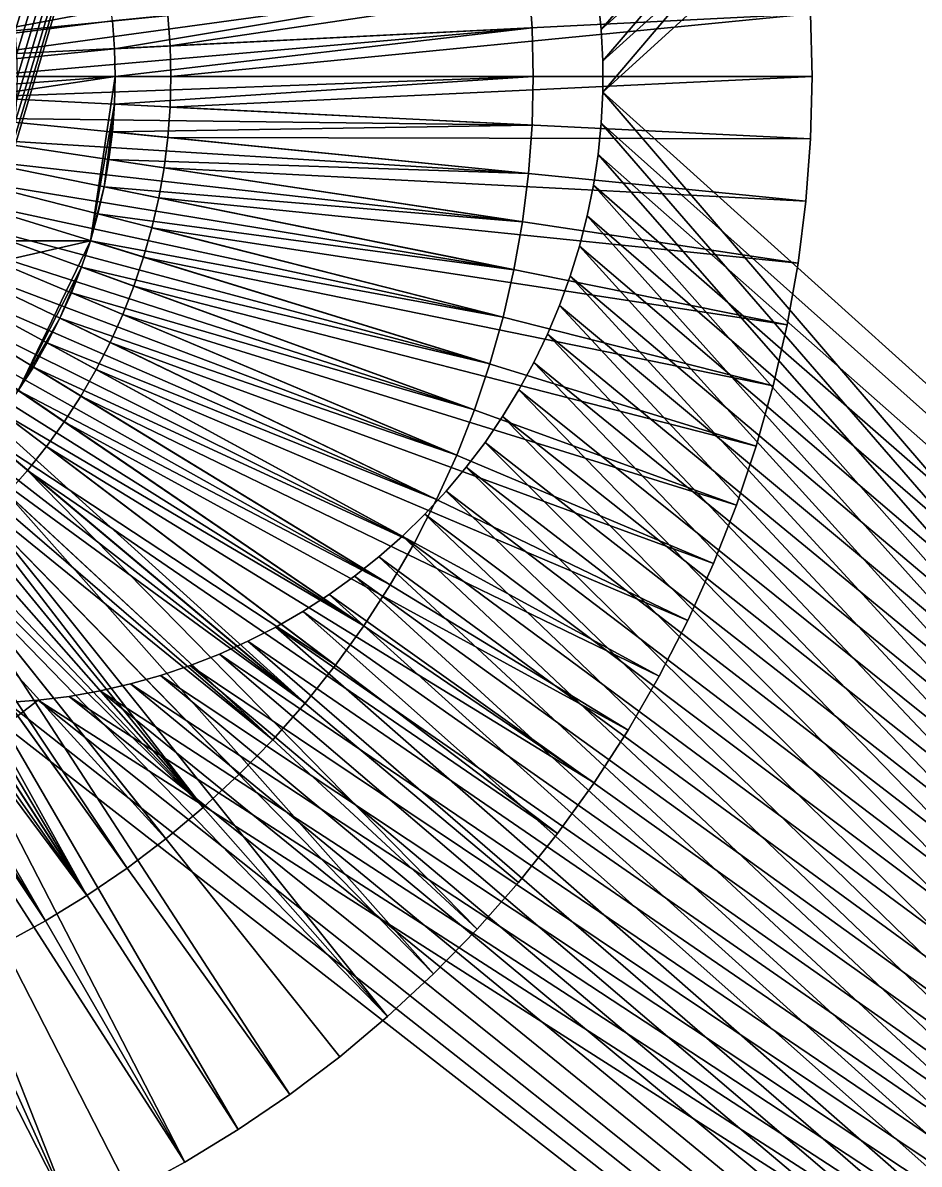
# Model space of a CAD drawing. Header units: millimetres. Extents: x 0 to 520, y -2 to 382.
# Drawn here: x 484.669 to 487.884, y 306.096 to 310.193 of the extents above; entities that cross this region are included whole.
import ezdxf

# ---------------------------------------------------------------- set-up
doc = ezdxf.new("R2010")
doc.units = ezdxf.units.MM

msp = doc.modelspace()

# ---------------------------------------------------------------- linework, layer by layer
at = {"layer": 'BRASS', "color": 52}
for points in [[(509.2, 369.2, 103), (10.8, 369.2, 103), (10.8, 10.8, 103)], [(509.2, 369.2, 103), (10.8, 10.8, 103), (509.2, 10.8, 103)], [(484.6316, 309.7541, 86), (499.5, 359.5, 86), (484.6173, 309.6731, 86)], [(484.6173, 190.3269, 86), (499.5, 359.5, 86), (484.6316, 190.2459, 86)], [(484.6173, 309.6731, 86), (499.5, 359.5, 86), (484.6173, 190.3269, 86)], [(484.6316, 310.2459, 86), (499.5, 359.5, 86), (484.6418, 310.1643, 86)], [(484.6418, 309.8357, 86), (499.5, 359.5, 86), (484.6316, 309.7541, 86)], [(484.6316, 190.2459, 86), (499.5, 359.5, 86), (484.6418, 190.1643, 86)], [(484.6418, 310.1643, 86), (499.5, 359.5, 86), (484.6479, 310.0822, 86)], [(484.6479, 309.9178, 86), (499.5, 359.5, 86), (484.6418, 309.8357, 86)], [(484.6418, 190.1643, 86), (499.5, 359.5, 86), (484.6479, 190.0822, 86)], [(484.6479, 310.0822, 86), (499.5, 359.5, 86), (484.65, 310, 86)], [(484.65, 310, 86), (499.5, 359.5, 86), (484.6479, 309.9178, 86)], [(499.5, 359.5, 86), (484.65, 190, 86), (484.6479, 190.0822, 86)], [(499.5, 359.5, 86), (499.5, 20.5, 86), (484.65, 190, 86)]]:
    msp.add_3dface(points, dxfattribs=at)
at = {"layer": 'STEEL', "color": 8}
for points in [[(486.7437, 310.1681, 86), (500, 322, 86), (486.7325, 310.2798, 86)], [(497, 322, 83), (486.7437, 310.1681, 83), (486.7325, 310.2798, 83)], [(486.7493, 310.0561, 86), (500, 322, 86), (486.7437, 310.1681, 86)], [(497, 322, 83), (486.7493, 310.0561, 83), (486.7437, 310.1681, 83)], [(486.7493, 309.9439, 86), (500, 322, 86), (486.7493, 310.0561, 86)], [(486.7493, 309.9439, 86), (500, 298, 86), (500, 322, 86)], [(497, 322, 83), (486.7493, 309.9439, 83), (486.7493, 310.0561, 83)], [(497, 322, 83), (497, 298, 83), (486.7493, 309.9439, 83)], [(481.0025, 309.9003, 90), (484.843, 310.7769, 90), (481.0099, 310.1991, 90)], [(481.0025, 309.9003, 90), (484.8794, 310.684, 90), (484.843, 310.7769, 90)], [(481.0025, 309.9003, 90), (484.9111, 310.5895, 90), (484.8794, 310.684, 90)], [(481.0223, 309.7019, 90), (484.9111, 310.5895, 90), (481.0025, 309.9003, 90)], [(481.0223, 309.7019, 90), (484.9382, 310.4935, 90), (484.9111, 310.5895, 90)], [(486.4609, 310.5216, 78.5), (484.4925, 310.1494, 78.5), (484.4832, 310.2236, 78.5)], [(486.4826, 310.3485, 78.5), (484.4925, 310.1494, 78.5), (486.4609, 310.5216, 78.5)], [(481.0223, 309.7019, 90), (484.9603, 310.3963, 90), (484.9382, 310.4935, 90)], [(485.1973, 310.1097, 83), (487.4776, 310.4481, 83), (485.1891, 310.219, 83)], [(487.4776, 310.4481, 82), (485.1973, 310.1097, 82), (485.1891, 310.219, 82)], [(485.1973, 310.1097, 83), (487.4944, 310.2243, 83), (487.4776, 310.4481, 83)], [(487.4944, 310.2243, 82), (485.1973, 310.1097, 82), (487.4776, 310.4481, 82)], [(481.0223, 309.7019, 90), (484.9777, 310.2981, 90), (484.9603, 310.3963, 90)], [(486.4826, 310.3485, 78.5), (484.4981, 310.0748, 78.5), (484.4925, 310.1494, 78.5)], [(486.4956, 310.1745, 78.5), (484.4981, 310.0748, 78.5), (486.4826, 310.3485, 78.5)], [(484.9975, 310.0997, 82), (486.4826, 310.3485, 82), (484.9901, 310.1991, 82)], [(484.9975, 310.0997, 82), (486.4956, 310.1745, 82), (486.4826, 310.3485, 82)], [(486.4826, 310.3485, 82), (486.4956, 310.1745, 82), (486.4956, 310.1745, 78.5)], [(486.4826, 310.3485, 82), (486.4956, 310.1745, 78.5), (486.4826, 310.3485, 78.5)], [(481.0223, 309.7019, 90), (484.9901, 310.1991, 90), (484.9777, 310.2981, 90)], [(486.7437, 310.1681, 86), (486.7325, 310.2798, 86), (486.7437, 310.1681, 83)], [(486.7437, 310.1681, 83), (486.7325, 310.2798, 86), (486.7325, 310.2798, 83)], [(481.0223, 309.7019, 90), (484.9975, 310.0997, 90), (484.9901, 310.1991, 90)], [(484.9901, 310.1991, 90), (484.9975, 310.0997, 90), (484.9975, 310.0997, 82)], [(484.9901, 310.1991, 90), (484.9975, 310.0997, 82), (484.9901, 310.1991, 82)], [(485.1973, 310.1097, 83), (485.1891, 310.219, 83), (485.1973, 310.1097, 82)], [(485.1973, 310.1097, 82), (485.1891, 310.219, 83), (485.1891, 310.219, 82)], [(485.2, 310, 83), (487.4944, 310.2243, 83), (485.1973, 310.1097, 83)], [(487.4944, 310.2243, 82), (485.2, 310, 82), (485.1973, 310.1097, 82)], [(485.2, 310, 83), (487.5, 310, 83), (487.4944, 310.2243, 83)], [(487.5, 310, 82), (485.2, 310, 82), (487.4944, 310.2243, 82)], [(487.4944, 310.2243, 83), (487.5, 310, 83), (487.5, 310, 82)], [(487.4944, 310.2243, 83), (487.5, 310, 82), (487.4944, 310.2243, 82)], [(486.4956, 310.1745, 78.5), (484.5, 310, 78.5), (484.4981, 310.0748, 78.5)], [(486.5, 310, 78.5), (484.5, 310, 78.5), (486.4956, 310.1745, 78.5)], [(485, 310, 82), (486.4956, 310.1745, 82), (484.9975, 310.0997, 82)], [(485, 310, 82), (486.5, 310, 82), (486.4956, 310.1745, 82)], [(486.4956, 310.1745, 82), (486.5, 310, 82), (486.5, 310, 78.5)], [(486.4956, 310.1745, 82), (486.5, 310, 78.5), (486.4956, 310.1745, 78.5)], [(486.7493, 310.0561, 86), (486.7437, 310.1681, 86), (486.7493, 310.0561, 83)], [(486.7493, 310.0561, 83), (486.7437, 310.1681, 86), (486.7437, 310.1681, 83)], [(485.2, 310, 83), (485.1973, 310.1097, 83), (485.2, 310, 82)], [(485.2, 310, 82), (485.1973, 310.1097, 83), (485.1973, 310.1097, 82)], [(481.0223, 309.7019, 90), (485, 310, 90), (484.9975, 310.0997, 90)], [(484.9975, 310.0997, 90), (485, 310, 90), (485, 310, 82)], [(484.9975, 310.0997, 90), (485, 310, 82), (484.9975, 310.0997, 82)], [(486.7493, 309.9439, 86), (486.7493, 310.0561, 86), (486.7493, 309.9439, 83)], [(486.7493, 309.9439, 83), (486.7493, 310.0561, 86), (486.7493, 310.0561, 83)], [(481.0889, 309.4105, 90), (485, 310, 90), (481.0223, 309.7019, 90)], [(481.0889, 309.4105, 90), (484.9111, 309.4105, 90), (485, 310, 90)], [(486.5, 310, 78.5), (484.4981, 309.9252, 78.5), (484.5, 310, 78.5)], [(486.4956, 309.8255, 78.5), (484.4981, 309.9252, 78.5), (486.5, 310, 78.5)], [(484.9111, 309.4105, 90), (484.9975, 309.9003, 90), (485, 310, 90)], [(484.9975, 309.9003, 90), (484.9975, 309.9003, 82), (485, 310, 82)], [(485, 310, 90), (484.9975, 309.9003, 90), (485, 310, 82)], [(484.9975, 309.9003, 82), (486.5, 310, 82), (485, 310, 82)], [(484.9975, 309.9003, 82), (486.4956, 309.8255, 82), (486.5, 310, 82)], [(485.1973, 309.8903, 83), (487.4944, 309.7757, 83), (487.5, 310, 83)], [(485.1973, 309.8903, 83), (487.5, 310, 83), (485.2, 310, 83)], [(487.4944, 309.7757, 82), (485.1973, 309.8903, 82), (487.5, 310, 82)], [(487.5, 310, 82), (485.1973, 309.8903, 82), (485.2, 310, 82)], [(485.1973, 309.8903, 82), (485.1973, 309.8903, 83), (485.2, 310, 82)], [(485.1973, 309.8903, 83), (485.2, 310, 83), (485.2, 310, 82)], [(486.5, 310, 82), (486.4956, 309.8255, 82), (486.4956, 309.8255, 78.5)], [(486.5, 310, 82), (486.4956, 309.8255, 78.5), (486.5, 310, 78.5)], [(487.4944, 309.7757, 83), (487.4944, 309.7757, 82), (487.5, 310, 82)], [(487.5, 310, 83), (487.4944, 309.7757, 83), (487.5, 310, 82)], [(486.7437, 309.8319, 86), (500, 298, 86), (486.7493, 309.9439, 86)], [(486.7493, 309.9439, 83), (497, 298, 83), (486.7437, 309.8319, 83)], [(486.7437, 309.8319, 86), (486.7493, 309.9439, 86), (486.7437, 309.8319, 83)], [(486.7437, 309.8319, 83), (486.7493, 309.9439, 86), (486.7493, 309.9439, 83)], [(486.4956, 309.8255, 78.5), (484.4925, 309.8506, 78.5), (484.4981, 309.9252, 78.5)], [(484.9111, 309.4105, 90), (484.9603, 309.6037, 90), (484.9975, 309.9003, 90)], [(484.9603, 309.6037, 90), (484.9777, 309.7019, 90), (484.9975, 309.9003, 90)], [(484.9777, 309.7019, 90), (484.9901, 309.8009, 90), (484.9975, 309.9003, 90)], [(484.9901, 309.8009, 90), (484.9901, 309.8009, 82), (484.9975, 309.9003, 82)], [(484.9975, 309.9003, 90), (484.9901, 309.8009, 90), (484.9975, 309.9003, 82)], [(484.9901, 309.8009, 82), (486.4956, 309.8255, 82), (484.9975, 309.9003, 82)], [(485.1891, 309.781, 83), (487.4944, 309.7757, 83), (485.1973, 309.8903, 83)], [(487.4944, 309.7757, 82), (485.1891, 309.781, 82), (485.1973, 309.8903, 82)], [(485.1891, 309.781, 82), (485.1891, 309.781, 83), (485.1973, 309.8903, 82)], [(485.1891, 309.781, 83), (485.1973, 309.8903, 83), (485.1973, 309.8903, 82)], [(486.4826, 309.6515, 78.5), (484.4832, 309.7764, 78.5), (484.4925, 309.8506, 78.5)], [(486.4826, 309.6515, 78.5), (484.4925, 309.8506, 78.5), (486.4956, 309.8255, 78.5)], [(484.9901, 309.8009, 82), (486.4826, 309.6515, 82), (486.4956, 309.8255, 82)], [(486.4956, 309.8255, 82), (486.4826, 309.6515, 82), (486.4826, 309.6515, 78.5)], [(486.4956, 309.8255, 82), (486.4826, 309.6515, 78.5), (486.4956, 309.8255, 78.5)], [(486.7325, 309.7202, 86), (500, 298, 86), (486.7437, 309.8319, 86)], [(486.7437, 309.8319, 83), (497, 298, 83), (486.7325, 309.7202, 83)], [(486.7325, 309.7202, 86), (486.7437, 309.8319, 86), (486.7325, 309.7202, 83)], [(486.7325, 309.7202, 83), (486.7437, 309.8319, 86), (486.7437, 309.8319, 83)], [(484.9901, 309.8009, 90), (484.9777, 309.7019, 82), (484.9901, 309.8009, 82)], [(484.9901, 309.8009, 90), (484.9777, 309.7019, 90), (484.9777, 309.7019, 82)], [(484.9777, 309.7019, 82), (486.4826, 309.6515, 82), (484.9901, 309.8009, 82)], [(485.1754, 309.6721, 83), (487.4776, 309.5519, 83), (485.1891, 309.781, 83)], [(487.4776, 309.5519, 82), (485.1754, 309.6721, 82), (485.1891, 309.781, 82)], [(485.1754, 309.6721, 82), (485.1891, 309.781, 83), (485.1891, 309.781, 82)], [(485.1754, 309.6721, 83), (485.1891, 309.781, 83), (485.1754, 309.6721, 82)], [(485.1891, 309.781, 83), (487.4776, 309.5519, 83), (487.4944, 309.7757, 83)], [(487.4776, 309.5519, 82), (485.1891, 309.781, 82), (487.4944, 309.7757, 82)], [(486.4609, 309.4784, 78.5), (484.4703, 309.7028, 78.5), (484.4832, 309.7764, 78.5)], [(486.4609, 309.4784, 78.5), (484.4832, 309.7764, 78.5), (486.4826, 309.6515, 78.5)], [(487.4776, 309.5519, 83), (487.4776, 309.5519, 82), (487.4944, 309.7757, 82)], [(487.4944, 309.7757, 83), (487.4776, 309.5519, 83), (487.4944, 309.7757, 82)], [(486.4306, 309.3065, 78.5), (484.4536, 309.6299, 78.5), (484.4703, 309.7028, 78.5)], [(486.4306, 309.3065, 78.5), (484.4703, 309.7028, 78.5), (486.4609, 309.4784, 78.5)], [(484.9777, 309.7019, 90), (484.9603, 309.6037, 82), (484.9777, 309.7019, 82)], [(484.9777, 309.7019, 90), (484.9603, 309.6037, 90), (484.9603, 309.6037, 82)], [(484.9603, 309.6037, 82), (486.4609, 309.4784, 82), (484.9777, 309.7019, 82)], [(484.9777, 309.7019, 82), (486.4609, 309.4784, 82), (486.4826, 309.6515, 82)], [(486.7158, 309.6093, 86), (500, 298, 86), (486.7325, 309.7202, 86)], [(486.7325, 309.7202, 83), (497, 298, 83), (486.7158, 309.6093, 83)], [(486.7158, 309.6093, 83), (486.7158, 309.6093, 86), (486.7325, 309.7202, 83)], [(486.7158, 309.6093, 86), (486.7325, 309.7202, 86), (486.7325, 309.7202, 83)], [(485.1564, 309.5641, 83), (487.4497, 309.3293, 83), (485.1754, 309.6721, 83)], [(487.4497, 309.3293, 82), (485.1564, 309.5641, 82), (485.1754, 309.6721, 82)], [(485.1564, 309.5641, 82), (485.1754, 309.6721, 83), (485.1754, 309.6721, 82)], [(485.1564, 309.5641, 83), (485.1754, 309.6721, 83), (485.1564, 309.5641, 82)], [(485.1754, 309.6721, 83), (487.4497, 309.3293, 83), (487.4776, 309.5519, 83)], [(487.4497, 309.3293, 82), (485.1754, 309.6721, 82), (487.4776, 309.5519, 82)], [(486.3918, 309.1363, 78.5), (484.4334, 309.5579, 78.5), (484.4536, 309.6299, 78.5)], [(486.3918, 309.1363, 78.5), (484.4536, 309.6299, 78.5), (486.4306, 309.3065, 78.5)], [(486.4609, 309.4784, 82), (486.4609, 309.4784, 78.5), (486.4826, 309.6515, 78.5)], [(486.4826, 309.6515, 82), (486.4609, 309.4784, 82), (486.4826, 309.6515, 78.5)], [(484.9111, 309.4105, 90), (484.9382, 309.5065, 90), (484.9603, 309.6037, 90)], [(484.9603, 309.6037, 90), (484.9382, 309.5065, 82), (484.9603, 309.6037, 82)], [(484.9603, 309.6037, 90), (484.9382, 309.5065, 90), (484.9382, 309.5065, 82)], [(484.9382, 309.5065, 82), (486.4306, 309.3065, 82), (484.9603, 309.6037, 82)], [(484.9603, 309.6037, 82), (486.4306, 309.3065, 82), (486.4609, 309.4784, 82)], [(486.6936, 309.4993, 86), (500, 298, 86), (486.7158, 309.6093, 86)], [(486.7158, 309.6093, 83), (497, 298, 83), (486.6936, 309.4993, 83)], [(486.6936, 309.4993, 86), (486.7158, 309.6093, 86), (486.6936, 309.4993, 83)], [(486.6936, 309.4993, 83), (486.7158, 309.6093, 86), (486.7158, 309.6093, 83)], [(486.3445, 308.9684, 78.5), (484.4095, 309.487, 78.5), (484.4334, 309.5579, 78.5)], [(486.3445, 308.9684, 78.5), (484.4334, 309.5579, 78.5), (486.3918, 309.1363, 78.5)], [(485.132, 309.4571, 83), (487.4108, 309.1083, 83), (485.1564, 309.5641, 83)], [(487.4108, 309.1083, 82), (485.132, 309.4571, 82), (485.1564, 309.5641, 82)], [(485.132, 309.4571, 82), (485.1564, 309.5641, 83), (485.1564, 309.5641, 82)], [(485.132, 309.4571, 83), (485.1564, 309.5641, 83), (485.132, 309.4571, 82)], [(485.1564, 309.5641, 83), (487.4108, 309.1083, 83), (487.4497, 309.3293, 83)], [(487.4108, 309.1083, 82), (485.1564, 309.5641, 82), (487.4497, 309.3293, 82)], [(487.4776, 309.5519, 83), (487.4497, 309.3293, 82), (487.4776, 309.5519, 82)], [(487.4776, 309.5519, 83), (487.4497, 309.3293, 83), (487.4497, 309.3293, 82)], [(484.9382, 309.5065, 90), (484.9111, 309.4105, 82), (484.9382, 309.5065, 82)], [(484.9382, 309.5065, 90), (484.9111, 309.4105, 90), (484.9111, 309.4105, 82)], [(484.9111, 309.4105, 82), (486.3918, 309.1363, 82), (484.9382, 309.5065, 82)], [(484.9382, 309.5065, 82), (486.3918, 309.1363, 82), (486.4306, 309.3065, 82)], [(486.6659, 309.3906, 86), (500, 298, 86), (486.6936, 309.4993, 86)], [(486.6936, 309.4993, 83), (497, 298, 83), (486.6659, 309.3906, 83)], [(486.6659, 309.3906, 86), (486.6936, 309.4993, 86), (486.6659, 309.3906, 83)], [(486.6659, 309.3906, 83), (486.6936, 309.4993, 86), (486.6936, 309.4993, 83)], [(486.2889, 308.8029, 78.5), (484.3822, 309.4173, 78.5), (484.4095, 309.487, 78.5)], [(486.2889, 308.8029, 78.5), (484.4095, 309.487, 78.5), (486.3445, 308.9684, 78.5)], [(485.1023, 309.3515, 83), (487.3608, 308.8896, 83), (485.132, 309.4571, 83)], [(487.3608, 308.8896, 82), (485.1023, 309.3515, 82), (485.132, 309.4571, 82)], [(485.1023, 309.3515, 82), (485.132, 309.4571, 83), (485.132, 309.4571, 82)], [(485.1023, 309.3515, 83), (485.132, 309.4571, 83), (485.1023, 309.3515, 82)], [(485.132, 309.4571, 83), (487.3608, 308.8896, 83), (487.4108, 309.1083, 83)], [(487.3608, 308.8896, 82), (485.132, 309.4571, 82), (487.4108, 309.1083, 82)], [(486.4609, 309.4784, 82), (486.4306, 309.3065, 78.5), (486.4609, 309.4784, 78.5)], [(486.4609, 309.4784, 82), (486.4306, 309.3065, 82), (486.4306, 309.3065, 78.5)], [(481.5339, 308.6397, 90), (484.9111, 309.4105, 90), (481.0889, 309.4105, 90)], [(481.5339, 308.6397, 90), (484.6525, 308.8734, 90), (484.9111, 309.4105, 90)], [(486.2252, 308.6405, 78.5), (484.3515, 309.3492, 78.5), (484.3822, 309.4173, 78.5)], [(486.2252, 308.6405, 78.5), (484.3822, 309.4173, 78.5), (486.2889, 308.8029, 78.5)], [(484.6525, 308.8734, 90), (484.8794, 309.316, 90), (484.9111, 309.4105, 90)], [(484.9111, 309.4105, 90), (484.8794, 309.316, 90), (484.8794, 309.316, 82)], [(484.9111, 309.4105, 90), (484.8794, 309.316, 82), (484.9111, 309.4105, 82)], [(484.8794, 309.316, 82), (486.3445, 308.9684, 82), (484.9111, 309.4105, 82)], [(484.9111, 309.4105, 82), (486.3445, 308.9684, 82), (486.3918, 309.1363, 82)], [(486.6328, 309.2834, 86), (500, 298, 86), (486.6659, 309.3906, 86)], [(486.6659, 309.3906, 83), (497, 298, 83), (486.6328, 309.2834, 83)], [(486.6328, 309.2834, 83), (486.6328, 309.2834, 86), (486.6659, 309.3906, 83)], [(486.6328, 309.2834, 86), (486.6659, 309.3906, 86), (486.6659, 309.3906, 83)], [(486.1534, 308.4814, 78.5), (484.3173, 309.2826, 78.5), (484.3515, 309.3492, 78.5)], [(486.1534, 308.4814, 78.5), (484.3515, 309.3492, 78.5), (486.2252, 308.6405, 78.5)], [(485.0673, 309.2476, 83), (487.3001, 308.6736, 83), (485.1023, 309.3515, 83)], [(487.3001, 308.6736, 82), (485.0673, 309.2476, 82), (485.1023, 309.3515, 82)], [(485.0673, 309.2476, 83), (485.1023, 309.3515, 83), (485.0673, 309.2476, 82)], [(485.0673, 309.2476, 82), (485.1023, 309.3515, 83), (485.1023, 309.3515, 82)], [(485.1023, 309.3515, 83), (487.3001, 308.6736, 83), (487.3608, 308.8896, 83)], [(487.3001, 308.6736, 82), (485.1023, 309.3515, 82), (487.3608, 308.8896, 82)], [(487.4497, 309.3293, 83), (487.4108, 309.1083, 82), (487.4497, 309.3293, 82)], [(487.4497, 309.3293, 83), (487.4108, 309.1083, 83), (487.4108, 309.1083, 82)], [(484.6525, 308.8734, 90), (484.8019, 309.1322, 90), (484.8794, 309.316, 90)], [(484.8019, 309.1322, 90), (484.843, 309.2231, 90), (484.8794, 309.316, 90)], [(484.8794, 309.316, 90), (484.843, 309.2231, 90), (484.843, 309.2231, 82)], [(484.8794, 309.316, 90), (484.843, 309.2231, 82), (484.8794, 309.316, 82)], [(484.843, 309.2231, 82), (486.2889, 308.8029, 82), (484.8794, 309.316, 82)], [(484.8794, 309.316, 82), (486.2889, 308.8029, 82), (486.3445, 308.9684, 82)], [(486.4306, 309.3065, 82), (486.3918, 309.1363, 78.5), (486.4306, 309.3065, 78.5)], [(486.4306, 309.3065, 82), (486.3918, 309.1363, 82), (486.3918, 309.1363, 78.5)], [(486.0738, 308.3261, 78.5), (484.2799, 309.2178, 78.5), (484.3173, 309.2826, 78.5)], [(486.0738, 308.3261, 78.5), (484.3173, 309.2826, 78.5), (486.1534, 308.4814, 78.5)], [(485.0272, 309.1454, 83), (487.2286, 308.4609, 83), (485.0673, 309.2476, 83)], [(487.2286, 308.4609, 82), (485.0272, 309.1454, 82), (485.0673, 309.2476, 82)], [(485.0272, 309.1454, 83), (485.0673, 309.2476, 83), (485.0272, 309.1454, 82)], [(485.0272, 309.1454, 82), (485.0673, 309.2476, 83), (485.0673, 309.2476, 82)], [(485.0673, 309.2476, 83), (487.2286, 308.4609, 83), (487.3001, 308.6736, 83)], [(487.2286, 308.4609, 82), (485.0673, 309.2476, 82), (487.3001, 308.6736, 82)], [(486.5945, 309.178, 86), (500, 298, 86), (486.6328, 309.2834, 86)], [(486.6328, 309.2834, 83), (497, 298, 83), (486.5945, 309.178, 83)], [(486.5945, 309.178, 86), (486.6328, 309.2834, 86), (486.5945, 309.178, 83)], [(486.5945, 309.178, 83), (486.6328, 309.2834, 86), (486.6328, 309.2834, 83)], [(485.9865, 308.175, 78.5), (484.2394, 309.155, 78.5), (484.2799, 309.2178, 78.5)], [(485.9865, 308.175, 78.5), (484.2799, 309.2178, 78.5), (486.0738, 308.3261, 78.5)], [(484.843, 309.2231, 90), (484.8019, 309.1322, 90), (484.8019, 309.1322, 82)], [(484.843, 309.2231, 90), (484.8019, 309.1322, 82), (484.843, 309.2231, 82)], [(484.8019, 309.1322, 82), (486.2252, 308.6405, 82), (484.843, 309.2231, 82)], [(484.843, 309.2231, 82), (486.2252, 308.6405, 82), (486.2889, 308.8029, 82)], [(486.5509, 309.0746, 86), (500, 298, 86), (486.5945, 309.178, 86)], [(486.5945, 309.178, 83), (497, 298, 83), (486.5509, 309.0746, 83)], [(486.5509, 309.0746, 86), (486.5945, 309.178, 86), (486.5509, 309.0746, 83)], [(486.5509, 309.0746, 83), (486.5945, 309.178, 86), (486.5945, 309.178, 83)], [(485.8918, 308.0284, 78.5), (484.1957, 309.0943, 78.5), (484.2394, 309.155, 78.5)], [(485.8918, 308.0284, 78.5), (484.2394, 309.155, 78.5), (485.9865, 308.175, 78.5)], [(484.6525, 308.8734, 90), (484.7066, 308.9571, 90), (484.8019, 309.1322, 90)], [(484.7066, 308.9571, 90), (484.7564, 309.0435, 90), (484.8019, 309.1322, 90)], [(484.7564, 309.0435, 90), (484.7564, 309.0435, 82), (484.8019, 309.1322, 82)], [(484.8019, 309.1322, 90), (484.7564, 309.0435, 90), (484.8019, 309.1322, 82)], [(484.7564, 309.0435, 82), (486.1534, 308.4814, 82), (484.8019, 309.1322, 82)], [(484.8019, 309.1322, 82), (486.1534, 308.4814, 82), (486.2252, 308.6405, 82)], [(484.9821, 309.0455, 83), (487.1466, 308.252, 83), (485.0272, 309.1454, 83)], [(487.1466, 308.252, 82), (484.9821, 309.0455, 82), (485.0272, 309.1454, 82)], [(484.9821, 309.0455, 83), (485.0272, 309.1454, 83), (484.9821, 309.0455, 82)], [(484.9821, 309.0455, 82), (485.0272, 309.1454, 83), (485.0272, 309.1454, 82)], [(485.0272, 309.1454, 83), (487.1466, 308.252, 83), (487.2286, 308.4609, 83)], [(487.1466, 308.252, 82), (485.0272, 309.1454, 82), (487.2286, 308.4609, 82)], [(486.3918, 309.1363, 82), (486.3445, 308.9684, 78.5), (486.3918, 309.1363, 78.5)], [(486.3918, 309.1363, 82), (486.3445, 308.9684, 82), (486.3445, 308.9684, 78.5)], [(485.6812, 307.7502, 78.5), (484.1491, 309.0358, 78.5), (484.1957, 309.0943, 78.5)], [(485.6812, 307.7502, 78.5), (484.1957, 309.0943, 78.5), (485.79, 307.8867, 78.5)], [(485.79, 307.8867, 78.5), (484.1957, 309.0943, 78.5), (485.8918, 308.0284, 78.5)], [(487.4108, 309.1083, 83), (487.3608, 308.8896, 82), (487.4108, 309.1083, 82)], [(487.4108, 309.1083, 83), (487.3608, 308.8896, 83), (487.3608, 308.8896, 82)], [(484.7564, 309.0435, 90), (484.7066, 308.9571, 90), (484.7066, 308.9571, 82)], [(484.7564, 309.0435, 90), (484.7066, 308.9571, 82), (484.7564, 309.0435, 82)], [(484.7066, 308.9571, 82), (486.0738, 308.3261, 82), (484.7564, 309.0435, 82)], [(484.7564, 309.0435, 82), (486.0738, 308.3261, 82), (486.1534, 308.4814, 82)], [(484.9321, 308.9478, 83), (487.0544, 308.0475, 83), (484.9821, 309.0455, 83)], [(487.0544, 308.0475, 82), (484.9321, 308.9478, 82), (484.9821, 309.0455, 82)], [(484.9321, 308.9478, 82), (484.9321, 308.9478, 83), (484.9821, 309.0455, 82)], [(484.9321, 308.9478, 83), (484.9821, 309.0455, 83), (484.9821, 309.0455, 82)], [(484.9821, 309.0455, 83), (487.0544, 308.0475, 83), (487.1466, 308.252, 83)], [(487.0544, 308.0475, 82), (484.9821, 309.0455, 82), (487.1466, 308.252, 82)], [(486.5022, 308.9735, 86), (500, 298, 86), (486.5509, 309.0746, 86)], [(486.5509, 309.0746, 83), (497, 298, 83), (486.5022, 308.9735, 83)], [(486.5022, 308.9735, 86), (486.5509, 309.0746, 86), (486.5022, 308.9735, 83)], [(486.5022, 308.9735, 83), (486.5509, 309.0746, 86), (486.5509, 309.0746, 83)], [(485.6812, 307.7502, 78.5), (484.0996, 308.9797, 78.5), (484.1491, 309.0358, 78.5)], [(485.5657, 307.6194, 78.5), (484.0474, 308.9262, 78.5), (484.0996, 308.9797, 78.5)], [(485.5657, 307.6194, 78.5), (484.0996, 308.9797, 78.5), (485.6812, 307.7502, 78.5)], [(486.3445, 308.9684, 82), (486.2889, 308.8029, 82), (486.2889, 308.8029, 78.5)], [(486.3445, 308.9684, 82), (486.2889, 308.8029, 78.5), (486.3445, 308.9684, 78.5)], [(486.4486, 308.875, 86), (500, 298, 86), (486.5022, 308.9735, 86)], [(486.5022, 308.9735, 83), (497, 298, 83), (486.4486, 308.875, 83)], [(486.4486, 308.875, 86), (486.5022, 308.9735, 86), (486.4486, 308.875, 83)], [(486.4486, 308.875, 83), (486.5022, 308.9735, 86), (486.5022, 308.9735, 83)], [(484.0474, 308.9262, 78.5), (485.3159, 307.3758, 78.5), (483.9925, 308.8753, 78.5)], [(485.5657, 307.6194, 78.5), (485.4438, 307.4945, 78.5), (484.0474, 308.9262, 78.5)], [(485.4438, 307.4945, 78.5), (485.3159, 307.3758, 78.5), (484.0474, 308.9262, 78.5)], [(484.7066, 308.9571, 90), (484.6525, 308.8734, 90), (484.6525, 308.8734, 82)], [(484.7066, 308.9571, 90), (484.6525, 308.8734, 82), (484.7066, 308.9571, 82)], [(484.6525, 308.8734, 82), (485.9865, 308.175, 82), (484.7066, 308.9571, 82)], [(484.7066, 308.9571, 82), (485.9865, 308.175, 82), (486.0738, 308.3261, 82)], [(484.8772, 308.8528, 83), (486.952, 307.8479, 83), (484.9321, 308.9478, 83)], [(486.952, 307.8479, 82), (484.8772, 308.8528, 82), (484.9321, 308.9478, 82)], [(484.8772, 308.8528, 83), (484.9321, 308.9478, 83), (484.8772, 308.8528, 82)], [(484.8772, 308.8528, 82), (484.9321, 308.9478, 83), (484.9321, 308.9478, 82)], [(484.9321, 308.9478, 83), (486.952, 307.8479, 83), (487.0544, 308.0475, 83)], [(486.952, 307.8479, 82), (484.9321, 308.9478, 82), (487.0544, 308.0475, 82)], [(487.3608, 308.8896, 83), (487.3001, 308.6736, 82), (487.3608, 308.8896, 82)], [(487.3608, 308.8896, 83), (487.3001, 308.6736, 83), (487.3001, 308.6736, 82)], [(483.9925, 308.8753, 78.5), (485.3159, 307.3758, 78.5), (483.9352, 308.8273, 78.5)], [(484.5943, 308.7924, 82), (485.8918, 308.0284, 82), (484.6525, 308.8734, 82)], [(484.6525, 308.8734, 82), (485.8918, 308.0284, 82), (485.9865, 308.175, 82)], [(484.8177, 308.7607, 83), (486.8398, 307.6535, 83), (484.8772, 308.8528, 83)], [(486.8398, 307.6535, 82), (484.8177, 308.7607, 82), (484.8772, 308.8528, 82)], [(484.8177, 308.7607, 83), (484.8772, 308.8528, 83), (484.8177, 308.7607, 82)], [(484.8177, 308.7607, 82), (484.8772, 308.8528, 83), (484.8772, 308.8528, 82)], [(484.8772, 308.8528, 83), (486.8398, 307.6535, 83), (486.952, 307.8479, 83)], [(486.8398, 307.6535, 82), (484.8772, 308.8528, 82), (486.952, 307.8479, 82)], [(486.3901, 308.7793, 86), (500, 298, 86), (486.4486, 308.875, 86)], [(486.4486, 308.875, 83), (497, 298, 83), (486.3901, 308.7793, 83)], [(486.3901, 308.7793, 83), (486.3901, 308.7793, 86), (486.4486, 308.875, 83)], [(486.3901, 308.7793, 86), (486.4486, 308.875, 86), (486.4486, 308.875, 83)], [(483.9352, 308.8273, 78.5), (485.0431, 307.1582, 78.5), (483.8756, 308.7821, 78.5)], [(485.3159, 307.3758, 78.5), (485.1822, 307.2636, 78.5), (483.9352, 308.8273, 78.5)], [(485.1822, 307.2636, 78.5), (485.0431, 307.1582, 78.5), (483.9352, 308.8273, 78.5)], [(486.2889, 308.8029, 82), (486.2252, 308.6405, 82), (486.2252, 308.6405, 78.5)], [(486.2889, 308.8029, 82), (486.2252, 308.6405, 78.5), (486.2889, 308.8029, 78.5)], [(483.8756, 308.7821, 78.5), (484.8989, 307.0599, 78.5), (483.8138, 308.74, 78.5)], [(485.0431, 307.1582, 78.5), (484.8989, 307.0599, 78.5), (483.8756, 308.7821, 78.5)], [(484.5321, 308.7144, 82), (485.79, 307.8867, 82), (484.5943, 308.7924, 82)], [(484.5943, 308.7924, 82), (485.79, 307.8867, 82), (485.8918, 308.0284, 82)], [(484.7537, 308.6716, 83), (486.7181, 307.4651, 83), (484.8177, 308.7607, 83)], [(486.7181, 307.4651, 82), (484.7537, 308.6716, 82), (484.8177, 308.7607, 82)], [(484.7537, 308.6716, 83), (484.8177, 308.7607, 83), (484.7537, 308.6716, 82)], [(484.7537, 308.6716, 82), (484.8177, 308.7607, 83), (484.8177, 308.7607, 82)], [(484.8177, 308.7607, 83), (486.7181, 307.4651, 83), (486.8398, 307.6535, 83)], [(486.7181, 307.4651, 82), (484.8177, 308.7607, 82), (486.8398, 307.6535, 82)], [(486.3269, 308.6866, 86), (500, 298, 86), (486.3901, 308.7793, 86)], [(486.3901, 308.7793, 83), (497, 298, 83), (486.3269, 308.6866, 83)], [(486.3269, 308.6866, 86), (486.3901, 308.7793, 86), (486.3269, 308.6866, 83)], [(486.3269, 308.6866, 83), (486.3901, 308.7793, 86), (486.3901, 308.7793, 83)], [(483.8138, 308.74, 78.5), (484.8989, 307.0599, 78.5), (483.75, 308.701, 78.5)], [(484.4661, 308.6397, 82), (485.6812, 307.7502, 82), (484.5321, 308.7144, 82)], [(484.5321, 308.7144, 82), (485.6812, 307.7502, 82), (485.79, 307.8867, 82)], [(483.75, 308.701, 78.5), (484.75, 306.9689, 78.5), (483.6843, 308.6652, 78.5)], [(484.8989, 307.0599, 78.5), (484.75, 306.9689, 78.5), (483.75, 308.701, 78.5)], [(486.2591, 308.5971, 86), (500, 298, 86), (486.3269, 308.6866, 86)], [(497, 298, 83), (486.2591, 308.5971, 83), (486.3269, 308.6866, 83)], [(486.2591, 308.5971, 83), (486.2591, 308.5971, 86), (486.3269, 308.6866, 83)], [(486.2591, 308.5971, 86), (486.3269, 308.6866, 86), (486.3269, 308.6866, 83)], [(487.3001, 308.6736, 83), (487.2286, 308.4609, 83), (487.2286, 308.4609, 82)], [(487.3001, 308.6736, 83), (487.2286, 308.4609, 82), (487.3001, 308.6736, 82)], [(484.75, 306.9689, 78.5), (484.5967, 306.8854, 78.5), (483.6843, 308.6652, 78.5)], [(484.3965, 308.5683, 82), (485.5657, 307.6194, 82), (484.4661, 308.6397, 82)], [(484.4661, 308.6397, 82), (485.5657, 307.6194, 82), (485.6812, 307.7502, 82)], [(484.6853, 308.5859, 83), (486.5871, 307.2829, 83), (484.7537, 308.6716, 83)], [(486.5871, 307.2829, 82), (484.6853, 308.5859, 82), (484.7537, 308.6716, 82)], [(484.6853, 308.5859, 83), (484.7537, 308.6716, 83), (484.6853, 308.5859, 82)], [(484.6853, 308.5859, 82), (484.7537, 308.6716, 83), (484.7537, 308.6716, 82)], [(484.7537, 308.6716, 83), (486.5871, 307.2829, 83), (486.7181, 307.4651, 83)], [(486.5871, 307.2829, 82), (484.7537, 308.6716, 82), (486.7181, 307.4651, 82)], [(486.2252, 308.6405, 82), (486.1534, 308.4814, 82), (486.1534, 308.4814, 78.5)], [(486.2252, 308.6405, 82), (486.1534, 308.4814, 78.5), (486.2252, 308.6405, 78.5)], [(486.187, 308.5112, 86), (500, 298, 86), (486.2591, 308.5971, 86)], [(497, 298, 83), (486.187, 308.5112, 83), (486.2591, 308.5971, 83)], [(486.187, 308.5112, 86), (486.2591, 308.5971, 86), (486.187, 308.5112, 83)], [(486.187, 308.5112, 83), (486.2591, 308.5971, 86), (486.2591, 308.5971, 83)], [(485.3159, 307.3758, 82), (484.3965, 308.5683, 82), (484.3234, 308.5004, 82)], [(485.4438, 307.4945, 82), (485.5657, 307.6194, 82), (484.3965, 308.5683, 82)], [(485.3159, 307.3758, 82), (485.4438, 307.4945, 82), (484.3965, 308.5683, 82)], [(484.6127, 308.5036, 83), (486.2987, 306.9392, 83), (484.6853, 308.5859, 83)], [(486.2987, 306.9392, 82), (484.6127, 308.5036, 82), (484.6853, 308.5859, 82)], [(484.6127, 308.5036, 82), (484.6127, 308.5036, 83), (484.6853, 308.5859, 82)], [(484.6127, 308.5036, 83), (484.6853, 308.5859, 83), (484.6853, 308.5859, 82)], [(484.6853, 308.5859, 83), (486.4472, 307.1075, 83), (486.5871, 307.2829, 83)], [(486.2987, 306.9392, 83), (486.4472, 307.1075, 83), (484.6853, 308.5859, 83)], [(486.4472, 307.1075, 82), (484.6853, 308.5859, 82), (486.5871, 307.2829, 82)], [(486.4472, 307.1075, 82), (486.2987, 306.9392, 82), (484.6853, 308.5859, 82)], [(486.1107, 308.429, 86), (500, 298, 86), (486.187, 308.5112, 86)], [(497, 298, 83), (486.1107, 308.429, 83), (486.187, 308.5112, 83)], [(486.1107, 308.429, 83), (486.187, 308.5112, 86), (486.187, 308.5112, 83)], [(486.1107, 308.429, 86), (486.187, 308.5112, 86), (486.1107, 308.429, 83)], [(484.247, 308.4363, 82), (485.3159, 307.3758, 82), (484.3234, 308.5004, 82)], [(486.1421, 306.7786, 83), (484.6127, 308.5036, 83), (484.5361, 308.4251, 83)], [(484.6127, 308.5036, 82), (486.1421, 306.7786, 82), (484.5361, 308.4251, 82)], [(486.1421, 306.7786, 83), (486.2987, 306.9392, 83), (484.6127, 308.5036, 83)], [(486.2987, 306.9392, 82), (486.1421, 306.7786, 82), (484.6127, 308.5036, 82)], [(486.1534, 308.4814, 82), (486.0738, 308.3261, 82), (486.0738, 308.3261, 78.5)], [(486.1534, 308.4814, 82), (486.0738, 308.3261, 78.5), (486.1534, 308.4814, 78.5)], [(485.1822, 307.2636, 82), (484.247, 308.4363, 82), (484.1675, 308.3761, 82)], [(485.1822, 307.2636, 82), (485.3159, 307.3758, 82), (484.247, 308.4363, 82)], [(486.0304, 308.3506, 86), (500, 298, 86), (486.1107, 308.429, 86)], [(497, 298, 83), (486.0304, 308.3506, 83), (486.1107, 308.429, 83)], [(486.0304, 308.3506, 83), (486.1107, 308.429, 86), (486.1107, 308.429, 83)], [(486.0304, 308.3506, 86), (486.1107, 308.429, 86), (486.0304, 308.3506, 83)], [(487.2286, 308.4609, 83), (487.1466, 308.252, 83), (487.1466, 308.252, 82)], [(487.2286, 308.4609, 83), (487.1466, 308.252, 82), (487.2286, 308.4609, 82)], [(485.9776, 306.626, 83), (484.5361, 308.4251, 83), (484.4557, 308.3505, 83)], [(484.5361, 308.4251, 82), (485.9776, 306.626, 82), (484.4557, 308.3505, 82)], [(485.9776, 306.626, 83), (486.1421, 306.7786, 83), (484.5361, 308.4251, 83)], [(486.1421, 306.7786, 82), (485.9776, 306.626, 82), (484.5361, 308.4251, 82)], [(484.8989, 307.0599, 82), (484.1675, 308.3761, 82), (484.0851, 308.3199, 82)], [(485.0431, 307.1582, 82), (485.1822, 307.2636, 82), (484.1675, 308.3761, 82)], [(484.8989, 307.0599, 82), (485.0431, 307.1582, 82), (484.1675, 308.3761, 82)], [(485.9776, 306.626, 83), (484.4557, 308.3505, 83), (484.3717, 308.28, 83)], [(484.4557, 308.3505, 82), (485.9776, 306.626, 82), (484.3717, 308.28, 82)], [(485.9463, 308.2764, 86), (500, 298, 86), (486.0304, 308.3506, 86)], [(497, 298, 83), (485.9463, 308.2764, 83), (486.0304, 308.3506, 83)], [(485.9463, 308.2764, 83), (486.0304, 308.3506, 86), (486.0304, 308.3506, 83)], [(485.9463, 308.2764, 86), (486.0304, 308.3506, 86), (485.9463, 308.2764, 83)], [(484.8989, 307.0599, 82), (484.0851, 308.3199, 82), (484, 308.2679, 82)], [(486.0738, 308.3261, 82), (485.9865, 308.175, 82), (485.9865, 308.175, 78.5)], [(486.0738, 308.3261, 82), (485.9865, 308.175, 78.5), (486.0738, 308.3261, 78.5)], [(484.75, 306.9689, 82), (484, 308.2679, 82), (483.9124, 308.2203, 82)], [(484.75, 306.9689, 82), (484.8989, 307.0599, 82), (484, 308.2679, 82)], [(485.6268, 306.3463, 83), (484.3717, 308.28, 83), (484.2842, 308.2137, 83)], [(484.3717, 308.28, 82), (485.6268, 306.3463, 82), (484.2842, 308.2137, 82)], [(485.8057, 306.4818, 83), (485.9776, 306.626, 83), (484.3717, 308.28, 83)], [(485.6268, 306.3463, 83), (485.8057, 306.4818, 83), (484.3717, 308.28, 83)], [(485.9776, 306.626, 82), (485.8057, 306.4818, 82), (484.3717, 308.28, 82)], [(485.8057, 306.4818, 82), (485.6268, 306.3463, 82), (484.3717, 308.28, 82)], [(485.8586, 308.2065, 86), (500, 298, 86), (485.9463, 308.2764, 86)], [(497, 298, 83), (485.8586, 308.2065, 83), (485.9463, 308.2764, 83)], [(485.8586, 308.2065, 83), (485.9463, 308.2764, 86), (485.9463, 308.2764, 83)], [(485.8586, 308.2065, 86), (485.9463, 308.2764, 86), (485.8586, 308.2065, 83)], [(487.1466, 308.252, 83), (487.0544, 308.0475, 83), (487.0544, 308.0475, 82)], [(487.1466, 308.252, 83), (487.0544, 308.0475, 82), (487.1466, 308.252, 82)], [(484.5967, 306.8854, 82), (484.75, 306.9689, 82), (483.9124, 308.2203, 82)], [(485.4415, 306.2199, 83), (484.2842, 308.2137, 83), (484.1936, 308.1519, 83)], [(484.2842, 308.2137, 82), (485.4415, 306.2199, 82), (484.1936, 308.1519, 82)], [(485.4415, 306.2199, 83), (485.6268, 306.3463, 83), (484.2842, 308.2137, 83)], [(485.6268, 306.3463, 82), (485.4415, 306.2199, 82), (484.2842, 308.2137, 82)], [(485.7675, 308.141, 86), (500, 298, 86), (485.8586, 308.2065, 86)], [(497, 298, 83), (485.7675, 308.141, 83), (485.8586, 308.2065, 83)], [(485.7675, 308.141, 83), (485.8586, 308.2065, 86), (485.8586, 308.2065, 83)], [(485.7675, 308.141, 86), (485.8586, 308.2065, 86), (485.7675, 308.141, 83)], [(485.25, 306.1029, 83), (484.1936, 308.1519, 83), (484.1, 308.0947, 83)], [(484.1936, 308.1519, 82), (485.25, 306.1029, 82), (484.1, 308.0947, 82)], [(485.25, 306.1029, 83), (485.4415, 306.2199, 83), (484.1936, 308.1519, 83)], [(485.4415, 306.2199, 82), (485.25, 306.1029, 82), (484.1936, 308.1519, 82)], [(485.6732, 308.0801, 86), (500, 298, 86), (485.7675, 308.141, 86)], [(497, 298, 83), (485.6732, 308.0801, 83), (485.7675, 308.141, 83)], [(485.6732, 308.0801, 83), (485.6732, 308.0801, 86), (485.7675, 308.141, 83)], [(485.6732, 308.0801, 86), (485.7675, 308.141, 86), (485.7675, 308.141, 83)], [(485.9865, 308.175, 82), (485.8918, 308.0284, 82), (485.8918, 308.0284, 78.5)], [(485.9865, 308.175, 82), (485.8918, 308.0284, 78.5), (485.9865, 308.175, 78.5)], [(485.25, 306.1029, 83), (484.1, 308.0947, 83), (484.0037, 308.0423, 83)], [(484.1, 308.0947, 82), (485.25, 306.1029, 82), (484.0037, 308.0423, 82)], [(485.5761, 308.024, 86), (500, 298, 86), (485.6732, 308.0801, 86)], [(497, 298, 83), (485.5761, 308.024, 83), (485.6732, 308.0801, 83)], [(485.5761, 308.024, 86), (485.6732, 308.0801, 86), (485.5761, 308.024, 83)], [(485.5761, 308.024, 83), (485.6732, 308.0801, 86), (485.6732, 308.0801, 83)], [(484.8508, 305.8982, 83), (484.0037, 308.0423, 83), (483.9048, 307.9947, 83)], [(484.0037, 308.0423, 82), (484.8508, 305.8982, 82), (483.9048, 307.9947, 82)], [(485.0529, 305.9956, 83), (485.25, 306.1029, 83), (484.0037, 308.0423, 83)], [(484.8508, 305.8982, 83), (485.0529, 305.9956, 83), (484.0037, 308.0423, 83)], [(485.25, 306.1029, 82), (485.0529, 305.9956, 82), (484.0037, 308.0423, 82)], [(485.0529, 305.9956, 82), (484.8508, 305.8982, 82), (484.0037, 308.0423, 82)], [(485.4762, 307.9728, 86), (500, 298, 86), (485.5761, 308.024, 86)], [(497, 298, 83), (485.4762, 307.9728, 83), (485.5761, 308.024, 83)], [(485.4762, 307.9728, 83), (485.4762, 307.9728, 86), (485.5761, 308.024, 83)], [(485.4762, 307.9728, 86), (485.5761, 308.024, 86), (485.5761, 308.024, 83)], [(485.8918, 308.0284, 82), (485.79, 307.8867, 82), (485.79, 307.8867, 78.5)], [(485.8918, 308.0284, 82), (485.79, 307.8867, 78.5), (485.8918, 308.0284, 78.5)], [(486.952, 307.8479, 83), (486.952, 307.8479, 82), (487.0544, 308.0475, 82)], [(487.0544, 308.0475, 83), (486.952, 307.8479, 83), (487.0544, 308.0475, 82)], [(484.8508, 305.8982, 83), (483.9048, 307.9947, 83), (483.8038, 307.9521, 83)], [(483.9048, 307.9947, 82), (484.8508, 305.8982, 82), (483.8038, 307.9521, 82)], [(484.644, 305.8111, 83), (484.8508, 305.8982, 83), (483.8038, 307.9521, 83)], [(484.8508, 305.8982, 82), (484.644, 305.8111, 82), (483.8038, 307.9521, 82)], [(485.374, 307.9267, 86), (500, 298, 86), (485.4762, 307.9728, 86)], [(497, 298, 83), (485.374, 307.9267, 83), (485.4762, 307.9728, 83)], [(485.374, 307.9267, 86), (485.4762, 307.9728, 86), (485.374, 307.9267, 83)], [(485.374, 307.9267, 83), (485.4762, 307.9728, 86), (485.4762, 307.9728, 83)], [(485.2695, 307.8857, 86), (500, 298, 86), (485.374, 307.9267, 86)], [(497, 298, 83), (485.2695, 307.8857, 83), (485.374, 307.9267, 83)], [(485.2695, 307.8857, 86), (485.374, 307.9267, 86), (485.2695, 307.8857, 83)], [(485.2695, 307.8857, 83), (485.374, 307.9267, 86), (485.374, 307.9267, 83)], [(485.1632, 307.85, 86), (500, 298, 86), (485.2695, 307.8857, 86)], [(497, 298, 83), (485.1632, 307.85, 83), (485.2695, 307.8857, 83)], [(485.1632, 307.85, 86), (485.2695, 307.8857, 86), (485.1632, 307.85, 83)], [(485.1632, 307.85, 83), (485.2695, 307.8857, 86), (485.2695, 307.8857, 83)], [(485.79, 307.8867, 82), (485.6812, 307.7502, 82), (485.6812, 307.7502, 78.5)], [(485.79, 307.8867, 82), (485.6812, 307.7502, 78.5), (485.79, 307.8867, 78.5)], [(484.9458, 307.7946, 86), (500, 298, 86), (485.0552, 307.8196, 86)], [(497, 298, 83), (484.9458, 307.7946, 83), (485.0552, 307.8196, 83)], [(484.9458, 307.7946, 86), (485.0552, 307.8196, 86), (484.9458, 307.7946, 83)], [(484.9458, 307.7946, 83), (485.0552, 307.8196, 86), (485.0552, 307.8196, 83)], [(485.0552, 307.8196, 86), (500, 298, 86), (485.1632, 307.85, 86)], [(497, 298, 83), (485.0552, 307.8196, 83), (485.1632, 307.85, 83)], [(485.0552, 307.8196, 83), (485.0552, 307.8196, 86), (485.1632, 307.85, 83)], [(485.0552, 307.8196, 86), (485.1632, 307.85, 86), (485.1632, 307.85, 83)], [(486.952, 307.8479, 83), (486.8398, 307.6535, 83), (486.8398, 307.6535, 82)], [(486.952, 307.8479, 83), (486.8398, 307.6535, 82), (486.952, 307.8479, 82)], [(484.724, 307.7612, 86), (500, 298, 86), (484.8353, 307.7751, 86)], [(497, 298, 83), (484.724, 307.7612, 83), (484.8353, 307.7751, 83)], [(484.724, 307.7612, 86), (484.8353, 307.7751, 86), (484.724, 307.7612, 83)], [(484.724, 307.7612, 83), (484.8353, 307.7751, 86), (484.8353, 307.7751, 83)], [(484.8353, 307.7751, 86), (500, 298, 86), (484.9458, 307.7946, 86)], [(497, 298, 83), (484.8353, 307.7751, 83), (484.9458, 307.7946, 83)], [(484.8353, 307.7751, 86), (484.9458, 307.7946, 86), (484.8353, 307.7751, 83)], [(484.8353, 307.7751, 83), (484.9458, 307.7946, 86), (484.9458, 307.7946, 83)], [(472, 298, 86), (484.724, 307.7612, 86), (484.6122, 307.7528, 86)], [(472, 298, 86), (500, 298, 86), (484.724, 307.7612, 86)], [(497, 298, 83), (472, 298, 83), (484.5, 307.75, 83)], [(497, 298, 83), (484.5, 307.75, 83), (484.6122, 307.7528, 83)], [(497, 298, 83), (484.6122, 307.7528, 83), (484.724, 307.7612, 83)], [(484.6122, 307.7528, 86), (484.724, 307.7612, 86), (484.6122, 307.7528, 83)], [(484.6122, 307.7528, 83), (484.724, 307.7612, 86), (484.724, 307.7612, 83)], [(485.5657, 307.6194, 82), (485.5657, 307.6194, 78.5), (485.6812, 307.7502, 78.5)], [(485.6812, 307.7502, 82), (485.5657, 307.6194, 82), (485.6812, 307.7502, 78.5)], [(486.8398, 307.6535, 83), (486.7181, 307.4651, 83), (486.7181, 307.4651, 82)], [(486.8398, 307.6535, 83), (486.7181, 307.4651, 82), (486.8398, 307.6535, 82)], [(485.4438, 307.4945, 82), (485.4438, 307.4945, 78.5), (485.5657, 307.6194, 78.5)], [(485.5657, 307.6194, 82), (485.4438, 307.4945, 82), (485.5657, 307.6194, 78.5)], [(485.4438, 307.4945, 82), (485.3159, 307.3758, 82), (485.3159, 307.3758, 78.5)], [(485.4438, 307.4945, 82), (485.3159, 307.3758, 78.5), (485.4438, 307.4945, 78.5)], [(486.7181, 307.4651, 83), (486.5871, 307.2829, 83), (486.5871, 307.2829, 82)], [(486.7181, 307.4651, 83), (486.5871, 307.2829, 82), (486.7181, 307.4651, 82)], [(485.3159, 307.3758, 82), (485.1822, 307.2636, 82), (485.1822, 307.2636, 78.5)], [(485.3159, 307.3758, 82), (485.1822, 307.2636, 78.5), (485.3159, 307.3758, 78.5)], [(486.5871, 307.2829, 83), (486.4472, 307.1075, 83), (486.4472, 307.1075, 82)], [(486.5871, 307.2829, 83), (486.4472, 307.1075, 82), (486.5871, 307.2829, 82)], [(485.1822, 307.2636, 82), (485.0431, 307.1582, 82), (485.0431, 307.1582, 78.5)], [(485.1822, 307.2636, 82), (485.0431, 307.1582, 78.5), (485.1822, 307.2636, 78.5)], [(484.8989, 307.0599, 82), (484.8989, 307.0599, 78.5), (485.0431, 307.1582, 78.5)], [(485.0431, 307.1582, 82), (484.8989, 307.0599, 82), (485.0431, 307.1582, 78.5)], [(486.2987, 306.9392, 83), (486.2987, 306.9392, 82), (486.4472, 307.1075, 82)], [(486.4472, 307.1075, 83), (486.2987, 306.9392, 83), (486.4472, 307.1075, 82)], [(484.8989, 307.0599, 82), (484.75, 306.9689, 82), (484.75, 306.9689, 78.5)], [(484.8989, 307.0599, 82), (484.75, 306.9689, 78.5), (484.8989, 307.0599, 78.5)], [(484.75, 306.9689, 82), (484.5967, 306.8854, 82), (484.5967, 306.8854, 78.5)], [(484.75, 306.9689, 82), (484.5967, 306.8854, 78.5), (484.75, 306.9689, 78.5)], [(486.2987, 306.9392, 83), (486.1421, 306.7786, 83), (486.1421, 306.7786, 82)], [(486.2987, 306.9392, 83), (486.1421, 306.7786, 82), (486.2987, 306.9392, 82)], [(486.1421, 306.7786, 83), (485.9776, 306.626, 83), (485.9776, 306.626, 82)], [(486.1421, 306.7786, 83), (485.9776, 306.626, 82), (486.1421, 306.7786, 82)], [(485.8057, 306.4818, 83), (485.8057, 306.4818, 82), (485.9776, 306.626, 82)], [(485.9776, 306.626, 83), (485.8057, 306.4818, 83), (485.9776, 306.626, 82)], [(485.8057, 306.4818, 83), (485.6268, 306.3463, 83), (485.6268, 306.3463, 82)], [(485.8057, 306.4818, 83), (485.6268, 306.3463, 82), (485.8057, 306.4818, 82)], [(485.6268, 306.3463, 83), (485.4415, 306.2199, 83), (485.4415, 306.2199, 82)], [(485.6268, 306.3463, 83), (485.4415, 306.2199, 82), (485.6268, 306.3463, 82)], [(485.4415, 306.2199, 83), (485.25, 306.1029, 83), (485.25, 306.1029, 82)], [(485.4415, 306.2199, 83), (485.25, 306.1029, 82), (485.4415, 306.2199, 82)], [(485.0529, 305.9956, 83), (485.0529, 305.9956, 82), (485.25, 306.1029, 82)], [(485.25, 306.1029, 83), (485.0529, 305.9956, 83), (485.25, 306.1029, 82)]]:
    msp.add_3dface(points, dxfattribs=at)

doc.saveas('drawing.dxf')
